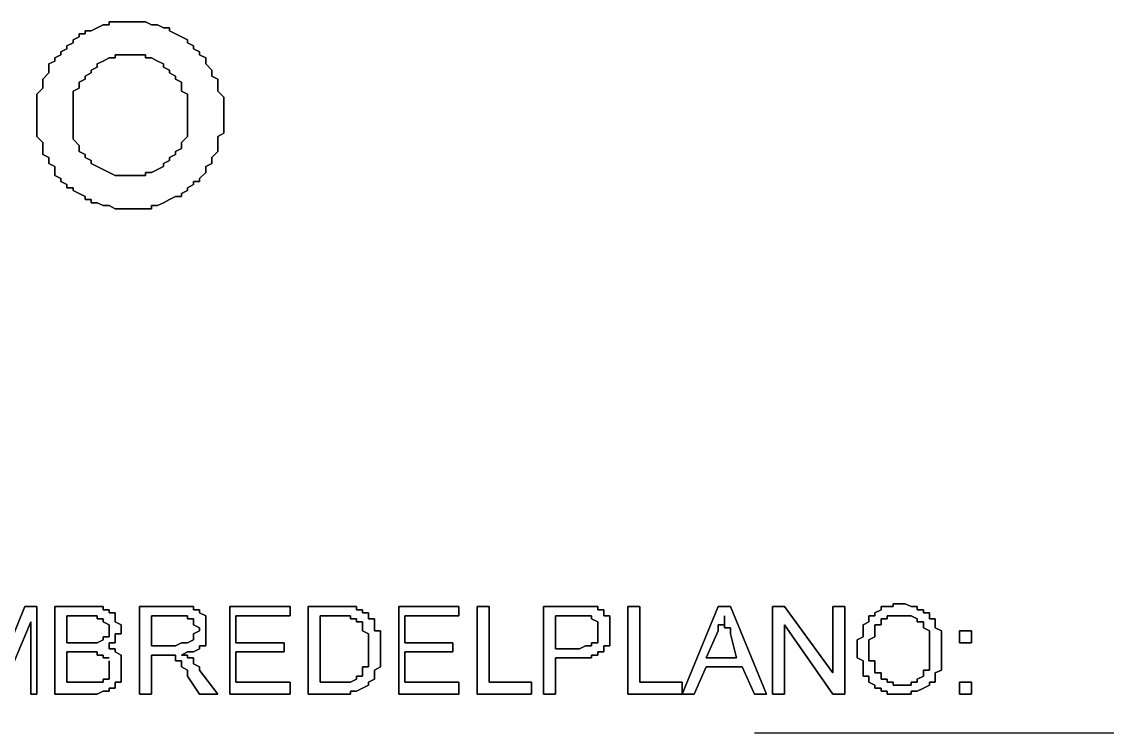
# Model space of a CAD drawing. Header units: metres. Extents: x 2.9 to 42.8, y 1.7 to 28.7.
# Drawn here: x 40.427 to 41.062, y 4.646 to 5.062 of the extents above; entities that cross this region are included whole.
import ezdxf

# ---------------------------------------------------------------- set-up
doc = ezdxf.new("R2010")
doc.units = ezdxf.units.M
doc.layers.add('AMARILLO', color=2, linetype='Continuous')
doc.layers.add('NEGRO', color=7, linetype='Continuous')

msp = doc.modelspace()

# ---------------------------------------------------------------- linework, layer by layer
at = {"layer": 'AMARILLO', "lineweight": -3}
msp.add_lwpolyline([(42.3968, 4.6461), (40.8552, 4.6461)], dxfattribs=at)
at = {"layer": 'NEGRO', "lineweight": -3}
for points in [[(40.4812, 5.0624), (40.4777, 5.0624), (40.4812, 5.0624)], [(40.4777, 5.0624), (40.4777, 5.0606), (40.4777, 5.0624)], [(40.4848, 5.0624), (40.4812, 5.0624), (40.4848, 5.0624)], [(40.4883, 5.0624), (40.4848, 5.0624), (40.4883, 5.0624)], [(40.4918, 5.0624), (40.4883, 5.0624), (40.4918, 5.0624)], [(40.4954, 5.0624), (40.4918, 5.0624), (40.4954, 5.0624)], [(40.4989, 5.0624), (40.4954, 5.0624), (40.4989, 5.0624)], [(40.5024, 5.0606), (40.4989, 5.0624), (40.5024, 5.0606)], [(40.4636, 5.0553), (40.4601, 5.0553), (40.4636, 5.0553)], [(40.4601, 5.0553), (40.4601, 5.0535), (40.4601, 5.0553)], [(40.4671, 5.0571), (40.4636, 5.0571), (40.4671, 5.0571)], [(40.4636, 5.0571), (40.4636, 5.0553), (40.4636, 5.0571)], [(40.4707, 5.0588), (40.4671, 5.0571), (40.4707, 5.0588)], [(40.4742, 5.0606), (40.4707, 5.0588), (40.4742, 5.0606)], [(40.4777, 5.0606), (40.4742, 5.0606), (40.4777, 5.0606)], [(40.5059, 5.0606), (40.5024, 5.0606), (40.5059, 5.0606)], [(40.5095, 5.0588), (40.5059, 5.0606), (40.5095, 5.0588)], [(40.513, 5.0588), (40.5095, 5.0588), (40.513, 5.0588)], [(40.513, 5.0571), (40.513, 5.0588), (40.513, 5.0571)], [(40.5165, 5.0553), (40.513, 5.0571), (40.5165, 5.0553)], [(40.5201, 5.0535), (40.5165, 5.0553), (40.5201, 5.0535)], [(40.4566, 5.05), (40.453, 5.0482), (40.4566, 5.05)], [(40.4601, 5.0535), (40.4566, 5.0518), (40.4601, 5.0535)], [(40.4566, 5.0518), (40.4566, 5.05), (40.4566, 5.0518)], [(40.5236, 5.0518), (40.5201, 5.0535), (40.5236, 5.0518)], [(40.5236, 5.05), (40.5236, 5.0518), (40.5236, 5.05)], [(40.5271, 5.0482), (40.5236, 5.05), (40.5271, 5.0482)], [(40.4495, 5.043), (40.446, 5.0412), (40.4495, 5.043)], [(40.453, 5.0465), (40.4495, 5.0447), (40.453, 5.0465)], [(40.4495, 5.0447), (40.4495, 5.043), (40.4495, 5.0447)], [(40.453, 5.0482), (40.453, 5.0465), (40.453, 5.0482)], [(40.4812, 5.0412), (40.4812, 5.043), (40.4812, 5.0412)], [(40.4812, 5.043), (40.4848, 5.043), (40.4812, 5.043)], [(40.4848, 5.043), (40.4883, 5.043), (40.4848, 5.043)], [(40.4883, 5.043), (40.4918, 5.043), (40.4883, 5.043)], [(40.4918, 5.043), (40.4954, 5.043), (40.4918, 5.043)], [(40.4954, 5.043), (40.4989, 5.043), (40.4954, 5.043)], [(40.4989, 5.043), (40.4989, 5.0412), (40.4989, 5.043)], [(40.5271, 5.0465), (40.5271, 5.0482), (40.5271, 5.0465)], [(40.5306, 5.0447), (40.5271, 5.0465), (40.5306, 5.0447)], [(40.5306, 5.043), (40.5306, 5.0447), (40.5306, 5.043)], [(40.5342, 5.0412), (40.5306, 5.043), (40.5342, 5.0412)], [(40.446, 5.0394), (40.4424, 5.0377), (40.446, 5.0394)], [(40.4424, 5.0377), (40.4424, 5.0359), (40.4424, 5.0377)], [(40.446, 5.0412), (40.446, 5.0394), (40.446, 5.0412)], [(40.4707, 5.0377), (40.4742, 5.0394), (40.4707, 5.0377)], [(40.4707, 5.0359), (40.4707, 5.0377), (40.4707, 5.0359)], [(40.4742, 5.0394), (40.4777, 5.0412), (40.4742, 5.0394)], [(40.4777, 5.0412), (40.4812, 5.0412), (40.4777, 5.0412)], [(40.4989, 5.0412), (40.5024, 5.0412), (40.4989, 5.0412)], [(40.5024, 5.0412), (40.5059, 5.0394), (40.5024, 5.0412)], [(40.5059, 5.0394), (40.5095, 5.0377), (40.5059, 5.0394)], [(40.5095, 5.0377), (40.5095, 5.0359), (40.5095, 5.0377)], [(40.5342, 5.0394), (40.5342, 5.0412), (40.5342, 5.0394)], [(40.5342, 5.0377), (40.5342, 5.0394), (40.5342, 5.0377)], [(40.5377, 5.0341), (40.5342, 5.0377), (40.5377, 5.0341)], [(40.4424, 5.0324), (40.4389, 5.0288), (40.4424, 5.0324)], [(40.4424, 5.0359), (40.4424, 5.0341), (40.4424, 5.0359)], [(40.4424, 5.0341), (40.4424, 5.0324), (40.4424, 5.0341)], [(40.4636, 5.0306), (40.4671, 5.0324), (40.4636, 5.0306)], [(40.4636, 5.0288), (40.4636, 5.0306), (40.4636, 5.0288)], [(40.4671, 5.0341), (40.4707, 5.0359), (40.4671, 5.0341)], [(40.4671, 5.0324), (40.4671, 5.0341), (40.4671, 5.0324)], [(40.5095, 5.0359), (40.513, 5.0341), (40.5095, 5.0359)], [(40.513, 5.0341), (40.513, 5.0324), (40.513, 5.0341)], [(40.513, 5.0324), (40.5165, 5.0306), (40.513, 5.0324)], [(40.5165, 5.0306), (40.5165, 5.0288), (40.5165, 5.0306)], [(40.5377, 5.0324), (40.5377, 5.0341), (40.5377, 5.0324)], [(40.5377, 5.0306), (40.5377, 5.0324), (40.5377, 5.0306)], [(40.5412, 5.0288), (40.5377, 5.0306), (40.5412, 5.0288)], [(40.4389, 5.0236), (40.4354, 5.02), (40.4389, 5.0236)], [(40.4389, 5.0288), (40.4389, 5.0271), (40.4389, 5.0288)], [(40.4389, 5.0271), (40.4389, 5.0253), (40.4389, 5.0271)], [(40.4389, 5.0253), (40.4389, 5.0236), (40.4389, 5.0253)], [(40.4566, 5.0218), (40.4601, 5.0236), (40.4566, 5.0218)], [(40.4601, 5.0271), (40.4636, 5.0288), (40.4601, 5.0271)], [(40.4601, 5.0253), (40.4601, 5.0271), (40.4601, 5.0253)], [(40.4601, 5.0236), (40.4601, 5.0253), (40.4601, 5.0236)], [(40.5165, 5.0288), (40.5201, 5.0271), (40.5165, 5.0288)], [(40.5201, 5.0271), (40.5201, 5.0236), (40.5201, 5.0271)], [(40.5201, 5.0236), (40.5201, 5.0218), (40.5201, 5.0236)], [(40.5412, 5.0253), (40.5412, 5.0288), (40.5412, 5.0253)], [(40.5412, 5.0236), (40.5412, 5.0253), (40.5412, 5.0236)], [(40.5412, 5.0218), (40.5412, 5.0236), (40.5412, 5.0218)], [(40.4354, 5.02), (40.4354, 5.0183), (40.4354, 5.02)], [(40.4354, 5.0183), (40.4354, 5.0147), (40.4354, 5.0183)], [(40.4566, 5.0183), (40.4566, 5.0218), (40.4566, 5.0183)], [(40.4566, 5.0165), (40.4566, 5.0183), (40.4566, 5.0165)], [(40.5201, 5.0218), (40.5236, 5.02), (40.5201, 5.0218)], [(40.5236, 5.02), (40.5236, 5.0183), (40.5236, 5.02)], [(40.5236, 5.0183), (40.5236, 5.0147), (40.5236, 5.0183)], [(40.5448, 5.0183), (40.5412, 5.0218), (40.5448, 5.0183)], [(40.5448, 5.0165), (40.5448, 5.0183), (40.5448, 5.0165)], [(40.4354, 5.0147), (40.4354, 5.013), (40.4354, 5.0147)], [(40.4354, 5.013), (40.4354, 5.0112), (40.4354, 5.013)], [(40.4354, 5.0112), (40.4354, 5.0077), (40.4354, 5.0112)], [(40.4566, 5.013), (40.4566, 5.0165), (40.4566, 5.013)], [(40.4566, 5.0112), (40.4566, 5.013), (40.4566, 5.0112)], [(40.4566, 5.0094), (40.4566, 5.0112), (40.4566, 5.0094)], [(40.5236, 5.0147), (40.5236, 5.013), (40.5236, 5.0147)], [(40.5236, 5.013), (40.5236, 5.0094), (40.5236, 5.013)], [(40.5448, 5.0147), (40.5448, 5.0165), (40.5448, 5.0147)], [(40.5448, 5.0112), (40.5448, 5.0147), (40.5448, 5.0112)], [(40.5448, 5.0094), (40.5448, 5.0112), (40.5448, 5.0094)], [(40.4354, 5.0077), (40.4354, 5.0042), (40.4354, 5.0077)], [(40.4354, 5.0042), (40.4354, 5.0024), (40.4354, 5.0042)], [(40.4566, 5.0077), (40.4566, 5.0094), (40.4566, 5.0077)], [(40.4566, 5.0042), (40.4566, 5.0077), (40.4566, 5.0042)], [(40.4566, 5.0024), (40.4566, 5.0042), (40.4566, 5.0024)], [(40.5236, 5.0094), (40.5236, 5.0077), (40.5236, 5.0094)], [(40.5236, 5.0077), (40.5236, 5.0042), (40.5236, 5.0077)], [(40.5236, 5.0042), (40.5236, 5.0024), (40.5236, 5.0042)], [(40.5448, 5.0077), (40.5448, 5.0094), (40.5448, 5.0077)], [(40.5448, 5.0042), (40.5448, 5.0077), (40.5448, 5.0042)], [(40.5448, 5.0024), (40.5448, 5.0042), (40.5448, 5.0024)], [(40.4354, 5.0024), (40.4354, 4.9989), (40.4354, 5.0024)], [(40.4354, 4.9989), (40.4354, 4.9971), (40.4354, 4.9989)], [(40.4566, 4.9989), (40.4566, 5.0024), (40.4566, 4.9989)], [(40.4566, 4.9971), (40.4566, 4.9989), (40.4566, 4.9971)], [(40.5236, 5.0024), (40.5236, 4.9989), (40.5236, 5.0024)], [(40.5236, 4.9989), (40.5236, 4.9971), (40.5236, 4.9989)], [(40.5448, 5.0006), (40.5448, 5.0024), (40.5448, 5.0006)], [(40.5448, 4.9971), (40.5448, 5.0006), (40.5448, 4.9971)], [(40.4354, 4.9971), (40.4354, 4.9953), (40.4354, 4.9971)], [(40.4354, 4.9953), (40.4389, 4.9918), (40.4354, 4.9953)], [(40.4389, 4.9918), (40.4389, 4.99), (40.4389, 4.9918)], [(40.4566, 4.9953), (40.4566, 4.9971), (40.4566, 4.9953)], [(40.4566, 4.9936), (40.4566, 4.9953), (40.4566, 4.9936)], [(40.4601, 4.99), (40.4566, 4.9936), (40.4601, 4.99)], [(40.5236, 4.9953), (40.5201, 4.9918), (40.5236, 4.9953)], [(40.5201, 4.9918), (40.5201, 4.99), (40.5201, 4.9918)], [(40.5236, 4.9971), (40.5236, 4.9953), (40.5236, 4.9971)], [(40.5412, 4.9953), (40.5448, 4.9971), (40.5412, 4.9953)], [(40.5412, 4.9918), (40.5412, 4.9953), (40.5412, 4.9918)], [(40.5412, 4.99), (40.5412, 4.9918), (40.5412, 4.99)], [(40.4389, 4.99), (40.4389, 4.9883), (40.4389, 4.99)], [(40.4389, 4.9883), (40.4389, 4.9847), (40.4389, 4.9883)], [(40.4601, 4.9883), (40.4601, 4.99), (40.4601, 4.9883)], [(40.4601, 4.9865), (40.4601, 4.9883), (40.4601, 4.9865)], [(40.4636, 4.9847), (40.4601, 4.9865), (40.4636, 4.9847)], [(40.5201, 4.9883), (40.5165, 4.9865), (40.5201, 4.9883)], [(40.5165, 4.9865), (40.5165, 4.9847), (40.5165, 4.9865)], [(40.5201, 4.99), (40.5201, 4.9883), (40.5201, 4.99)], [(40.5377, 4.983), (40.5412, 4.9865), (40.5377, 4.983)], [(40.5412, 4.9883), (40.5412, 4.99), (40.5412, 4.9883)], [(40.5412, 4.9865), (40.5412, 4.9883), (40.5412, 4.9865)], [(40.4389, 4.9847), (40.4424, 4.983), (40.4389, 4.9847)], [(40.4424, 4.983), (40.4424, 4.9812), (40.4424, 4.983)], [(40.4424, 4.9812), (40.4424, 4.9795), (40.4424, 4.9812)], [(40.4424, 4.9795), (40.446, 4.9777), (40.4424, 4.9795)], [(40.4636, 4.983), (40.4636, 4.9847), (40.4636, 4.983)], [(40.4671, 4.9812), (40.4636, 4.983), (40.4671, 4.9812)], [(40.4671, 4.9795), (40.4671, 4.9812), (40.4671, 4.9795)], [(40.4707, 4.9777), (40.4671, 4.9795), (40.4707, 4.9777)], [(40.513, 4.9812), (40.5095, 4.9795), (40.513, 4.9812)], [(40.5095, 4.9795), (40.5095, 4.9777), (40.5095, 4.9795)], [(40.5165, 4.9847), (40.513, 4.983), (40.5165, 4.9847)], [(40.513, 4.983), (40.513, 4.9812), (40.513, 4.983)], [(40.5342, 4.9777), (40.5377, 4.9795), (40.5342, 4.9777)], [(40.5377, 4.9812), (40.5377, 4.983), (40.5377, 4.9812)], [(40.5377, 4.9795), (40.5377, 4.9812), (40.5377, 4.9795)], [(40.446, 4.9777), (40.446, 4.9742), (40.446, 4.9777)], [(40.446, 4.9742), (40.446, 4.9724), (40.446, 4.9742)], [(40.4742, 4.9759), (40.4707, 4.9777), (40.4742, 4.9759)], [(40.4777, 4.9742), (40.4742, 4.9759), (40.4777, 4.9742)], [(40.4812, 4.9724), (40.4777, 4.9742), (40.4812, 4.9724)], [(40.5024, 4.9742), (40.4989, 4.9742), (40.5024, 4.9742)], [(40.4989, 4.9742), (40.4989, 4.9724), (40.4989, 4.9742)], [(40.5059, 4.9759), (40.5024, 4.9742), (40.5059, 4.9759)], [(40.5095, 4.9777), (40.5059, 4.9759), (40.5095, 4.9777)], [(40.5306, 4.9706), (40.5342, 4.9742), (40.5306, 4.9706)], [(40.5342, 4.9759), (40.5342, 4.9777), (40.5342, 4.9759)], [(40.5342, 4.9742), (40.5342, 4.9759), (40.5342, 4.9742)], [(40.446, 4.9724), (40.4495, 4.9706), (40.446, 4.9724)], [(40.4495, 4.9706), (40.4495, 4.9689), (40.4495, 4.9706)], [(40.4495, 4.9689), (40.453, 4.9671), (40.4495, 4.9689)], [(40.453, 4.9671), (40.453, 4.9653), (40.453, 4.9671)], [(40.4848, 4.9724), (40.4812, 4.9724), (40.4848, 4.9724)], [(40.4883, 4.9724), (40.4848, 4.9724), (40.4883, 4.9724)], [(40.4918, 4.9724), (40.4883, 4.9724), (40.4918, 4.9724)], [(40.4954, 4.9724), (40.4918, 4.9724), (40.4954, 4.9724)], [(40.4989, 4.9724), (40.4954, 4.9724), (40.4989, 4.9724)], [(40.5236, 4.9653), (40.5271, 4.9671), (40.5236, 4.9653)], [(40.5271, 4.9671), (40.5271, 4.9689), (40.5271, 4.9671)], [(40.5271, 4.9689), (40.5306, 4.9689), (40.5271, 4.9689)], [(40.5306, 4.9689), (40.5306, 4.9706), (40.5306, 4.9689)], [(40.453, 4.9653), (40.4566, 4.9653), (40.453, 4.9653)], [(40.4566, 4.9653), (40.4566, 4.9636), (40.4566, 4.9653)], [(40.4566, 4.9636), (40.4601, 4.9618), (40.4566, 4.9636)], [(40.4601, 4.9618), (40.4636, 4.9601), (40.4601, 4.9618)], [(40.4636, 4.9601), (40.4636, 4.9583), (40.4636, 4.9601)], [(40.513, 4.9583), (40.5165, 4.9601), (40.513, 4.9583)], [(40.5165, 4.9601), (40.5201, 4.9601), (40.5165, 4.9601)], [(40.5201, 4.9618), (40.5236, 4.9636), (40.5201, 4.9618)], [(40.5201, 4.9601), (40.5201, 4.9618), (40.5201, 4.9601)], [(40.5236, 4.9636), (40.5236, 4.9653), (40.5236, 4.9636)], [(40.4636, 4.9583), (40.4671, 4.9583), (40.4636, 4.9583)], [(40.4671, 4.9583), (40.4671, 4.9565), (40.4671, 4.9583)], [(40.4671, 4.9565), (40.4707, 4.9565), (40.4671, 4.9565)], [(40.4707, 4.9565), (40.4742, 4.9548), (40.4707, 4.9565)], [(40.4742, 4.9548), (40.4777, 4.9548), (40.4742, 4.9548)], [(40.4777, 4.9548), (40.4812, 4.953), (40.4777, 4.9548)], [(40.5024, 4.953), (40.5024, 4.9548), (40.5024, 4.953)], [(40.5024, 4.9548), (40.5059, 4.9548), (40.5024, 4.9548)], [(40.5059, 4.9548), (40.5095, 4.9565), (40.5059, 4.9548)], [(40.5095, 4.9565), (40.513, 4.9583), (40.5095, 4.9565)], [(40.4812, 4.953), (40.4848, 4.953), (40.4812, 4.953)], [(40.4848, 4.953), (40.4883, 4.953), (40.4848, 4.953)], [(40.4883, 4.953), (40.4918, 4.953), (40.4883, 4.953)], [(40.4918, 4.953), (40.4954, 4.953), (40.4918, 4.953)], [(40.4954, 4.953), (40.4989, 4.953), (40.4954, 4.953)], [(40.4989, 4.953), (40.5024, 4.953), (40.4989, 4.953)], [(40.4283, 4.7202), (40.4142, 4.6849), (40.4283, 4.7202)], [(40.4354, 4.7202), (40.4283, 4.7202), (40.4354, 4.7202)], [(40.4354, 4.669), (40.4354, 4.7202), (40.4354, 4.669)], [(40.4671, 4.7202), (40.446, 4.7202), (40.4671, 4.7202)], [(40.446, 4.7202), (40.446, 4.669), (40.446, 4.7202)], [(40.4707, 4.7202), (40.4671, 4.7202), (40.4707, 4.7202)], [(40.4742, 4.7202), (40.4707, 4.7202), (40.4742, 4.7202)], [(40.4742, 4.7184), (40.4742, 4.7202), (40.4742, 4.7184)], [(40.5165, 4.7202), (40.4954, 4.7202), (40.5165, 4.7202)], [(40.4954, 4.7202), (40.4954, 4.669), (40.4954, 4.7202)], [(40.5201, 4.7202), (40.5165, 4.7202), (40.5201, 4.7202)], [(40.5236, 4.7202), (40.5201, 4.7202), (40.5236, 4.7202)], [(40.5271, 4.7202), (40.5236, 4.7202), (40.5271, 4.7202)], [(40.5271, 4.7184), (40.5271, 4.7202), (40.5271, 4.7184)], [(40.5836, 4.7202), (40.5483, 4.7202), (40.5836, 4.7202)], [(40.5483, 4.7202), (40.5483, 4.669), (40.5483, 4.7202)], [(40.5836, 4.7149), (40.5836, 4.7202), (40.5836, 4.7149)], [(40.6118, 4.7202), (40.5941, 4.7202), (40.6118, 4.7202)], [(40.5941, 4.7202), (40.5941, 4.669), (40.5941, 4.7202)], [(40.6153, 4.7202), (40.6118, 4.7202), (40.6153, 4.7202)], [(40.6188, 4.7202), (40.6153, 4.7202), (40.6188, 4.7202)], [(40.6224, 4.7202), (40.6188, 4.7202), (40.6224, 4.7202)], [(40.6224, 4.7184), (40.6224, 4.7202), (40.6224, 4.7184)], [(40.6823, 4.7202), (40.6471, 4.7202), (40.6823, 4.7202)], [(40.6471, 4.7202), (40.6471, 4.669), (40.6471, 4.7202)], [(40.6823, 4.7149), (40.6823, 4.7202), (40.6823, 4.7149)], [(40.7, 4.7202), (40.6929, 4.7202), (40.7, 4.7202)], [(40.6929, 4.7202), (40.6929, 4.669), (40.6929, 4.7202)], [(40.7, 4.6761), (40.7, 4.7202), (40.7, 4.6761)], [(40.7529, 4.7202), (40.7317, 4.7202), (40.7529, 4.7202)], [(40.7317, 4.7202), (40.7317, 4.669), (40.7317, 4.7202)], [(40.7564, 4.7202), (40.7529, 4.7202), (40.7564, 4.7202)], [(40.7599, 4.7202), (40.7564, 4.7202), (40.7599, 4.7202)], [(40.7635, 4.7202), (40.7599, 4.7202), (40.7635, 4.7202)], [(40.7635, 4.7184), (40.7635, 4.7202), (40.7635, 4.7184)], [(40.7882, 4.7202), (40.7811, 4.7202), (40.7882, 4.7202)], [(40.7811, 4.7202), (40.7811, 4.669), (40.7811, 4.7202)], [(40.7882, 4.6761), (40.7882, 4.7202), (40.7882, 4.6761)], [(40.834, 4.7202), (40.8129, 4.669), (40.834, 4.7202)], [(40.8411, 4.7202), (40.834, 4.7202), (40.8411, 4.7202)], [(40.8623, 4.669), (40.8411, 4.7202), (40.8623, 4.669)], [(40.8728, 4.7202), (40.8658, 4.7202), (40.8728, 4.7202)], [(40.8658, 4.7202), (40.8658, 4.669), (40.8658, 4.7202)], [(40.9011, 4.6814), (40.8728, 4.7202), (40.9011, 4.6814)], [(40.9081, 4.7202), (40.9011, 4.7202), (40.9081, 4.7202)], [(40.9011, 4.7202), (40.9011, 4.6814), (40.9011, 4.7202)], [(40.9081, 4.669), (40.9081, 4.7202), (40.9081, 4.669)], [(40.9328, 4.7202), (40.9293, 4.7202), (40.9328, 4.7202)], [(40.9293, 4.7202), (40.9293, 4.7184), (40.9293, 4.7202)], [(40.9363, 4.7202), (40.9328, 4.7202), (40.9363, 4.7202)], [(40.9399, 4.7219), (40.9363, 4.7219), (40.9399, 4.7219)], [(40.9363, 4.7219), (40.9363, 4.7202), (40.9363, 4.7219)], [(40.9434, 4.7219), (40.9399, 4.7219), (40.9434, 4.7219)], [(40.9469, 4.7202), (40.9434, 4.7219), (40.9469, 4.7202)], [(40.9504, 4.7202), (40.9469, 4.7202), (40.9504, 4.7202)], [(40.9504, 4.7184), (40.9504, 4.7202), (40.9504, 4.7184)], [(40.453, 4.699), (40.453, 4.7149), (40.453, 4.699)], [(40.453, 4.7149), (40.4636, 4.7149), (40.453, 4.7149)], [(40.4636, 4.7149), (40.4671, 4.7149), (40.4636, 4.7149)], [(40.4671, 4.7149), (40.4707, 4.7149), (40.4671, 4.7149)], [(40.4707, 4.7149), (40.4707, 4.7131), (40.4707, 4.7149)], [(40.4707, 4.7131), (40.4742, 4.7131), (40.4707, 4.7131)], [(40.4777, 4.7184), (40.4742, 4.7184), (40.4777, 4.7184)], [(40.4742, 4.7131), (40.4742, 4.7113), (40.4742, 4.7131)], [(40.4777, 4.7166), (40.4777, 4.7184), (40.4777, 4.7166)], [(40.4812, 4.7166), (40.4777, 4.7166), (40.4812, 4.7166)], [(40.4812, 4.7149), (40.4812, 4.7166), (40.4812, 4.7149)], [(40.4812, 4.7131), (40.4812, 4.7149), (40.4812, 4.7131)], [(40.4812, 4.7113), (40.4812, 4.7131), (40.4812, 4.7113)], [(40.5024, 4.6972), (40.5024, 4.7149), (40.5024, 4.6972)], [(40.5024, 4.7149), (40.5165, 4.7149), (40.5024, 4.7149)], [(40.5165, 4.7149), (40.5201, 4.7149), (40.5165, 4.7149)], [(40.5201, 4.7149), (40.5236, 4.7149), (40.5201, 4.7149)], [(40.5236, 4.7149), (40.5236, 4.7131), (40.5236, 4.7149)], [(40.5236, 4.7131), (40.5271, 4.7131), (40.5236, 4.7131)], [(40.5306, 4.7184), (40.5271, 4.7184), (40.5306, 4.7184)], [(40.5271, 4.7131), (40.5271, 4.7113), (40.5271, 4.7131)], [(40.5306, 4.7166), (40.5306, 4.7184), (40.5306, 4.7166)], [(40.5342, 4.7149), (40.5306, 4.7166), (40.5342, 4.7149)], [(40.5342, 4.7131), (40.5342, 4.7149), (40.5342, 4.7131)], [(40.5342, 4.7113), (40.5342, 4.7131), (40.5342, 4.7113)], [(40.5518, 4.699), (40.5518, 4.7149), (40.5518, 4.699)], [(40.5518, 4.7149), (40.5836, 4.7149), (40.5518, 4.7149)], [(40.6012, 4.6761), (40.6012, 4.7149), (40.6012, 4.6761)], [(40.6012, 4.7149), (40.6118, 4.7149), (40.6012, 4.7149)], [(40.6118, 4.7149), (40.6153, 4.7149), (40.6118, 4.7149)], [(40.6153, 4.7149), (40.6188, 4.7149), (40.6153, 4.7149)], [(40.6188, 4.7149), (40.6188, 4.7131), (40.6188, 4.7149)], [(40.6188, 4.7131), (40.6224, 4.7131), (40.6188, 4.7131)], [(40.6259, 4.7184), (40.6224, 4.7184), (40.6259, 4.7184)], [(40.6224, 4.7131), (40.6224, 4.7113), (40.6224, 4.7131)], [(40.6259, 4.7166), (40.6259, 4.7184), (40.6259, 4.7166)], [(40.6294, 4.7166), (40.6259, 4.7166), (40.6294, 4.7166)], [(40.6294, 4.7149), (40.6294, 4.7166), (40.6294, 4.7149)], [(40.6294, 4.7131), (40.6294, 4.7149), (40.6294, 4.7131)], [(40.6329, 4.7131), (40.6294, 4.7131), (40.6329, 4.7131)], [(40.6329, 4.7113), (40.6329, 4.7131), (40.6329, 4.7113)], [(40.6506, 4.699), (40.6506, 4.7149), (40.6506, 4.699)], [(40.6506, 4.7149), (40.6823, 4.7149), (40.6506, 4.7149)], [(40.7388, 4.6955), (40.7388, 4.7149), (40.7388, 4.6955)], [(40.7388, 4.7149), (40.7529, 4.7149), (40.7388, 4.7149)], [(40.7529, 4.7149), (40.7564, 4.7149), (40.7529, 4.7149)], [(40.7564, 4.7149), (40.7599, 4.7149), (40.7564, 4.7149)], [(40.7599, 4.7149), (40.7599, 4.7131), (40.7599, 4.7149)], [(40.7599, 4.7131), (40.7635, 4.7113), (40.7599, 4.7131)], [(40.767, 4.7184), (40.7635, 4.7184), (40.767, 4.7184)], [(40.767, 4.7166), (40.767, 4.7184), (40.767, 4.7166)], [(40.767, 4.7149), (40.767, 4.7166), (40.767, 4.7149)], [(40.7705, 4.7149), (40.767, 4.7149), (40.7705, 4.7149)], [(40.7705, 4.7131), (40.7705, 4.7149), (40.7705, 4.7131)], [(40.7705, 4.7113), (40.7705, 4.7131), (40.7705, 4.7113)], [(40.8376, 4.7131), (40.8376, 4.7149), (40.8376, 4.7131)], [(40.8376, 4.7149), (40.8376, 4.7131), (40.8376, 4.7149)], [(40.8376, 4.7113), (40.8376, 4.7131), (40.8376, 4.7113)], [(40.8376, 4.7131), (40.8376, 4.7113), (40.8376, 4.7131)], [(40.9257, 4.7149), (40.9222, 4.7149), (40.9257, 4.7149)], [(40.9222, 4.7149), (40.9222, 4.7131), (40.9222, 4.7149)], [(40.9222, 4.7131), (40.9222, 4.7113), (40.9222, 4.7131)], [(40.9293, 4.7184), (40.9257, 4.7166), (40.9293, 4.7184)], [(40.9257, 4.7166), (40.9257, 4.7149), (40.9257, 4.7166)], [(40.9293, 4.7113), (40.9293, 4.7131), (40.9293, 4.7113)], [(40.9293, 4.7131), (40.9328, 4.7131), (40.9293, 4.7131)], [(40.9328, 4.7131), (40.9328, 4.7149), (40.9328, 4.7131)], [(40.9328, 4.7149), (40.9363, 4.7149), (40.9328, 4.7149)], [(40.9363, 4.7149), (40.9399, 4.7149), (40.9363, 4.7149)], [(40.9399, 4.7149), (40.9434, 4.7149), (40.9399, 4.7149)], [(40.9434, 4.7149), (40.9469, 4.7149), (40.9434, 4.7149)], [(40.9469, 4.7149), (40.9504, 4.7131), (40.9469, 4.7149)], [(40.954, 4.7184), (40.9504, 4.7184), (40.954, 4.7184)], [(40.9504, 4.7131), (40.9504, 4.7113), (40.9504, 4.7131)], [(40.954, 4.7166), (40.954, 4.7184), (40.954, 4.7166)], [(40.9575, 4.7166), (40.954, 4.7166), (40.9575, 4.7166)], [(40.9575, 4.7149), (40.9575, 4.7166), (40.9575, 4.7149)], [(40.9575, 4.7131), (40.9575, 4.7149), (40.9575, 4.7131)], [(40.961, 4.7131), (40.9575, 4.7131), (40.961, 4.7131)], [(40.961, 4.7113), (40.961, 4.7131), (40.961, 4.7113)], [(40.4142, 4.669), (40.4319, 4.7113), (40.4142, 4.669)], [(40.4319, 4.7113), (40.4319, 4.669), (40.4319, 4.7113)], [(40.4742, 4.7113), (40.4777, 4.7096), (40.4742, 4.7113)], [(40.4777, 4.7096), (40.4777, 4.7078), (40.4777, 4.7096)], [(40.4777, 4.7078), (40.4777, 4.7061), (40.4777, 4.7078)], [(40.4777, 4.7061), (40.4777, 4.7043), (40.4777, 4.7061)], [(40.4848, 4.7096), (40.4812, 4.7113), (40.4848, 4.7096)], [(40.4848, 4.7078), (40.4848, 4.7096), (40.4848, 4.7078)], [(40.4848, 4.7061), (40.4848, 4.7078), (40.4848, 4.7061)], [(40.4848, 4.7043), (40.4848, 4.7061), (40.4848, 4.7043)], [(40.5271, 4.7113), (40.5271, 4.7096), (40.5271, 4.7113)], [(40.5271, 4.7096), (40.5306, 4.7078), (40.5271, 4.7096)], [(40.5306, 4.7061), (40.5271, 4.7043), (40.5306, 4.7061)], [(40.5306, 4.7078), (40.5306, 4.7061), (40.5306, 4.7078)], [(40.5342, 4.7096), (40.5342, 4.7113), (40.5342, 4.7096)], [(40.5342, 4.7078), (40.5342, 4.7096), (40.5342, 4.7078)], [(40.5342, 4.7061), (40.5342, 4.7078), (40.5342, 4.7061)], [(40.5342, 4.7043), (40.5342, 4.7061), (40.5342, 4.7043)], [(40.6224, 4.7113), (40.6259, 4.7113), (40.6224, 4.7113)], [(40.6259, 4.7113), (40.6259, 4.7096), (40.6259, 4.7113)], [(40.6259, 4.7096), (40.6259, 4.7078), (40.6259, 4.7096)], [(40.6259, 4.7078), (40.6259, 4.7061), (40.6259, 4.7078)], [(40.6259, 4.7061), (40.6294, 4.7043), (40.6259, 4.7061)], [(40.6329, 4.7096), (40.6329, 4.7113), (40.6329, 4.7096)], [(40.6329, 4.7078), (40.6329, 4.7096), (40.6329, 4.7078)], [(40.6329, 4.7061), (40.6329, 4.7078), (40.6329, 4.7061)], [(40.6365, 4.7061), (40.6329, 4.7061), (40.6365, 4.7061)], [(40.6365, 4.7043), (40.6365, 4.7061), (40.6365, 4.7043)], [(40.7635, 4.7113), (40.7635, 4.7096), (40.7635, 4.7113)], [(40.7635, 4.7096), (40.7635, 4.7078), (40.7635, 4.7096)], [(40.7635, 4.7078), (40.7635, 4.7061), (40.7635, 4.7078)], [(40.7635, 4.7061), (40.7635, 4.7043), (40.7635, 4.7061)], [(40.7705, 4.7096), (40.7705, 4.7113), (40.7705, 4.7096)], [(40.7705, 4.7078), (40.7705, 4.7096), (40.7705, 4.7078)], [(40.7705, 4.7061), (40.7705, 4.7078), (40.7705, 4.7061)], [(40.7705, 4.7043), (40.7705, 4.7061), (40.7705, 4.7043)], [(40.827, 4.6902), (40.834, 4.7061), (40.827, 4.6902)], [(40.834, 4.7078), (40.834, 4.7096), (40.834, 4.7078)], [(40.834, 4.7096), (40.8376, 4.7096), (40.834, 4.7096)], [(40.834, 4.7061), (40.834, 4.7078), (40.834, 4.7061)], [(40.8376, 4.7096), (40.8376, 4.7113), (40.8376, 4.7096)], [(40.8376, 4.7113), (40.8376, 4.7096), (40.8376, 4.7113)], [(40.8376, 4.7096), (40.8376, 4.7078), (40.8376, 4.7096)], [(40.8376, 4.7078), (40.8411, 4.7078), (40.8376, 4.7078)], [(40.8411, 4.7078), (40.8411, 4.7061), (40.8411, 4.7078)], [(40.8411, 4.7061), (40.8411, 4.7043), (40.8411, 4.7061)], [(40.8728, 4.669), (40.8728, 4.7096), (40.8728, 4.669)], [(40.8728, 4.7096), (40.9011, 4.669), (40.8728, 4.7096)], [(40.9222, 4.7113), (40.9187, 4.7096), (40.9222, 4.7113)], [(40.9187, 4.7096), (40.9187, 4.7078), (40.9187, 4.7096)], [(40.9187, 4.7078), (40.9187, 4.7061), (40.9187, 4.7078)], [(40.9187, 4.7061), (40.9187, 4.7043), (40.9187, 4.7061)], [(40.9257, 4.7078), (40.9257, 4.7096), (40.9257, 4.7078)], [(40.9257, 4.7096), (40.9293, 4.7096), (40.9257, 4.7096)], [(40.9257, 4.7061), (40.9257, 4.7078), (40.9257, 4.7061)], [(40.9257, 4.7043), (40.9257, 4.7061), (40.9257, 4.7043)], [(40.9293, 4.7096), (40.9293, 4.7113), (40.9293, 4.7096)], [(40.9504, 4.7113), (40.954, 4.7113), (40.9504, 4.7113)], [(40.954, 4.7113), (40.954, 4.7096), (40.954, 4.7113)], [(40.954, 4.7096), (40.954, 4.7078), (40.954, 4.7096)], [(40.954, 4.7078), (40.9575, 4.7061), (40.954, 4.7078)], [(40.9575, 4.7061), (40.9575, 4.7043), (40.9575, 4.7061)], [(40.961, 4.7096), (40.961, 4.7113), (40.961, 4.7096)], [(40.961, 4.7078), (40.961, 4.7096), (40.961, 4.7078)], [(40.9646, 4.7061), (40.961, 4.7078), (40.9646, 4.7061)], [(40.9646, 4.7043), (40.9646, 4.7061), (40.9646, 4.7043)], [(40.9822, 4.7061), (40.9751, 4.7061), (40.9822, 4.7061)], [(40.9751, 4.7061), (40.9751, 4.699), (40.9751, 4.7061)], [(40.9822, 4.699), (40.9822, 4.7061), (40.9822, 4.699)], [(40.4742, 4.7008), (40.4707, 4.699), (40.4742, 4.7008)], [(40.4777, 4.7025), (40.4742, 4.7025), (40.4777, 4.7025)], [(40.4742, 4.7025), (40.4742, 4.7008), (40.4742, 4.7025)], [(40.4777, 4.7043), (40.4777, 4.7025), (40.4777, 4.7043)], [(40.4812, 4.7025), (40.4812, 4.7043), (40.4812, 4.7025)], [(40.4812, 4.7043), (40.4848, 4.7043), (40.4812, 4.7043)], [(40.4812, 4.7008), (40.4812, 4.7025), (40.4812, 4.7008)], [(40.4812, 4.699), (40.4812, 4.7008), (40.4812, 4.699)], [(40.5271, 4.7008), (40.5236, 4.699), (40.5271, 4.7008)], [(40.5271, 4.7043), (40.5271, 4.7025), (40.5271, 4.7043)], [(40.5271, 4.7025), (40.5271, 4.7008), (40.5271, 4.7025)], [(40.5342, 4.7025), (40.5342, 4.7043), (40.5342, 4.7025)], [(40.5342, 4.7008), (40.5342, 4.7025), (40.5342, 4.7008)], [(40.5342, 4.699), (40.5342, 4.7008), (40.5342, 4.699)], [(40.6294, 4.7043), (40.6294, 4.7025), (40.6294, 4.7043)], [(40.6294, 4.7025), (40.6294, 4.7008), (40.6294, 4.7025)], [(40.6294, 4.7008), (40.6294, 4.699), (40.6294, 4.7008)], [(40.6365, 4.7025), (40.6365, 4.7043), (40.6365, 4.7025)], [(40.6365, 4.7008), (40.6365, 4.7025), (40.6365, 4.7008)], [(40.6365, 4.699), (40.6365, 4.7008), (40.6365, 4.699)], [(40.7635, 4.7043), (40.7635, 4.7025), (40.7635, 4.7043)], [(40.7635, 4.7025), (40.7635, 4.7008), (40.7635, 4.7025)], [(40.7635, 4.7008), (40.7635, 4.699), (40.7635, 4.7008)], [(40.7705, 4.7025), (40.7705, 4.7043), (40.7705, 4.7025)], [(40.7705, 4.7008), (40.7705, 4.7025), (40.7705, 4.7008)], [(40.7705, 4.699), (40.7705, 4.7008), (40.7705, 4.699)], [(40.8411, 4.7043), (40.8446, 4.6902), (40.8411, 4.7043)], [(40.9187, 4.7025), (40.9152, 4.7008), (40.9187, 4.7025)], [(40.9152, 4.7008), (40.9152, 4.699), (40.9152, 4.7008)], [(40.9187, 4.7043), (40.9187, 4.7025), (40.9187, 4.7043)], [(40.9222, 4.7008), (40.9257, 4.7025), (40.9222, 4.7008)], [(40.9222, 4.699), (40.9222, 4.7008), (40.9222, 4.699)], [(40.9257, 4.7025), (40.9257, 4.7043), (40.9257, 4.7025)], [(40.9575, 4.7043), (40.9575, 4.7025), (40.9575, 4.7043)], [(40.9575, 4.7025), (40.9575, 4.7008), (40.9575, 4.7025)], [(40.9575, 4.7008), (40.9575, 4.699), (40.9575, 4.7008)], [(40.9646, 4.7025), (40.9646, 4.7043), (40.9646, 4.7025)], [(40.9646, 4.7008), (40.9646, 4.7025), (40.9646, 4.7008)], [(40.9646, 4.699), (40.9646, 4.7008), (40.9646, 4.699)], [(40.4636, 4.699), (40.453, 4.699), (40.4636, 4.699)], [(40.453, 4.6761), (40.453, 4.6937), (40.453, 4.6761)], [(40.453, 4.6937), (40.4671, 4.6937), (40.453, 4.6937)], [(40.4671, 4.699), (40.4636, 4.699), (40.4671, 4.699)], [(40.4707, 4.699), (40.4671, 4.699), (40.4707, 4.699)], [(40.4671, 4.6937), (40.4707, 4.6937), (40.4671, 4.6937)], [(40.4707, 4.6937), (40.4707, 4.6919), (40.4707, 4.6937)], [(40.4777, 4.6972), (40.4777, 4.699), (40.4777, 4.6972)], [(40.4777, 4.699), (40.4812, 4.699), (40.4777, 4.699)], [(40.4777, 4.6955), (40.4777, 4.6972), (40.4777, 4.6955)], [(40.4812, 4.6955), (40.4777, 4.6955), (40.4812, 4.6955)], [(40.4812, 4.6937), (40.4812, 4.6955), (40.4812, 4.6937)], [(40.4848, 4.6919), (40.4812, 4.6937), (40.4848, 4.6919)], [(40.5165, 4.6972), (40.5024, 4.6972), (40.5165, 4.6972)], [(40.5201, 4.699), (40.5165, 4.6972), (40.5201, 4.699)], [(40.5236, 4.699), (40.5201, 4.699), (40.5236, 4.699)], [(40.5201, 4.6919), (40.5236, 4.6937), (40.5201, 4.6919)], [(40.5236, 4.6937), (40.5271, 4.6937), (40.5236, 4.6937)], [(40.5271, 4.6937), (40.5306, 4.6955), (40.5271, 4.6937)], [(40.5306, 4.6955), (40.5306, 4.6972), (40.5306, 4.6955)], [(40.5306, 4.6972), (40.5342, 4.6972), (40.5306, 4.6972)], [(40.5342, 4.6972), (40.5342, 4.699), (40.5342, 4.6972)], [(40.58, 4.699), (40.5518, 4.699), (40.58, 4.699)], [(40.5518, 4.6761), (40.5518, 4.6937), (40.5518, 4.6761)], [(40.5518, 4.6937), (40.58, 4.6937), (40.5518, 4.6937)], [(40.58, 4.6937), (40.58, 4.699), (40.58, 4.6937)], [(40.6294, 4.699), (40.6294, 4.6972), (40.6294, 4.699)], [(40.6294, 4.6972), (40.6294, 4.6955), (40.6294, 4.6972)], [(40.6294, 4.6955), (40.6294, 4.6937), (40.6294, 4.6955)], [(40.6294, 4.6937), (40.6294, 4.6919), (40.6294, 4.6937)], [(40.6365, 4.6972), (40.6365, 4.699), (40.6365, 4.6972)], [(40.6365, 4.6955), (40.6365, 4.6972), (40.6365, 4.6955)], [(40.6365, 4.6937), (40.6365, 4.6955), (40.6365, 4.6937)], [(40.6365, 4.6919), (40.6365, 4.6937), (40.6365, 4.6919)], [(40.6788, 4.699), (40.6506, 4.699), (40.6788, 4.699)], [(40.6506, 4.6761), (40.6506, 4.6937), (40.6506, 4.6761)], [(40.6506, 4.6937), (40.6788, 4.6937), (40.6506, 4.6937)], [(40.6788, 4.6937), (40.6788, 4.699), (40.6788, 4.6937)], [(40.7529, 4.6955), (40.7388, 4.6955), (40.7529, 4.6955)], [(40.7564, 4.6972), (40.7529, 4.6955), (40.7564, 4.6972)], [(40.7599, 4.6972), (40.7564, 4.6972), (40.7599, 4.6972)], [(40.7635, 4.699), (40.7599, 4.699), (40.7635, 4.699)], [(40.7599, 4.699), (40.7599, 4.6972), (40.7599, 4.699)], [(40.7635, 4.6919), (40.7635, 4.6937), (40.7635, 4.6919)], [(40.7635, 4.6937), (40.767, 4.6937), (40.7635, 4.6937)], [(40.767, 4.6955), (40.767, 4.6972), (40.767, 4.6955)], [(40.767, 4.6972), (40.7705, 4.6972), (40.767, 4.6972)], [(40.767, 4.6937), (40.767, 4.6955), (40.767, 4.6937)], [(40.7705, 4.6972), (40.7705, 4.699), (40.7705, 4.6972)], [(40.9152, 4.699), (40.9152, 4.6972), (40.9152, 4.699)], [(40.9152, 4.6972), (40.9152, 4.6955), (40.9152, 4.6972)], [(40.9152, 4.6955), (40.9152, 4.6937), (40.9152, 4.6955)], [(40.9152, 4.6937), (40.9152, 4.6919), (40.9152, 4.6937)], [(40.9222, 4.6972), (40.9222, 4.699), (40.9222, 4.6972)], [(40.9222, 4.6955), (40.9222, 4.6972), (40.9222, 4.6955)], [(40.9222, 4.6937), (40.9222, 4.6955), (40.9222, 4.6937)], [(40.9222, 4.6919), (40.9222, 4.6937), (40.9222, 4.6919)], [(40.9575, 4.699), (40.9575, 4.6972), (40.9575, 4.699)], [(40.9575, 4.6972), (40.9575, 4.6955), (40.9575, 4.6972)], [(40.9575, 4.6955), (40.9575, 4.6937), (40.9575, 4.6955)], [(40.9575, 4.6937), (40.9575, 4.6919), (40.9575, 4.6937)], [(40.9646, 4.6972), (40.9646, 4.699), (40.9646, 4.6972)], [(40.9646, 4.6955), (40.9646, 4.6972), (40.9646, 4.6955)], [(40.9646, 4.6937), (40.9646, 4.6955), (40.9646, 4.6937)], [(40.9646, 4.6919), (40.9646, 4.6937), (40.9646, 4.6919)], [(40.9751, 4.699), (40.9822, 4.699), (40.9751, 4.699)], [(40.4707, 4.6919), (40.4742, 4.6919), (40.4707, 4.6919)], [(40.4742, 4.6919), (40.4742, 4.6902), (40.4742, 4.6919)], [(40.4742, 4.6902), (40.4777, 4.6902), (40.4742, 4.6902)], [(40.4777, 4.6884), (40.4777, 4.6867), (40.4777, 4.6884)], [(40.4777, 4.6867), (40.4777, 4.6849), (40.4777, 4.6867)], [(40.4848, 4.6902), (40.4848, 4.6919), (40.4848, 4.6902)], [(40.4848, 4.6884), (40.4848, 4.6902), (40.4848, 4.6884)], [(40.4848, 4.6867), (40.4848, 4.6884), (40.4848, 4.6867)], [(40.4848, 4.6849), (40.4848, 4.6867), (40.4848, 4.6849)], [(40.5024, 4.669), (40.5024, 4.6919), (40.5024, 4.669)], [(40.5024, 4.6919), (40.5095, 4.6919), (40.5024, 4.6919)], [(40.5095, 4.6919), (40.513, 4.6919), (40.5095, 4.6919)], [(40.513, 4.6919), (40.5165, 4.6919), (40.513, 4.6919)], [(40.5165, 4.6919), (40.5165, 4.6902), (40.5165, 4.6919)], [(40.5165, 4.6902), (40.5165, 4.6884), (40.5165, 4.6902)], [(40.5165, 4.6884), (40.5201, 4.6884), (40.5165, 4.6884)], [(40.5236, 4.6919), (40.5201, 4.6919), (40.5236, 4.6919)], [(40.5201, 4.6884), (40.5201, 4.6867), (40.5201, 4.6884)], [(40.5201, 4.6867), (40.5201, 4.6849), (40.5201, 4.6867)], [(40.5236, 4.6902), (40.5236, 4.6919), (40.5236, 4.6902)], [(40.5271, 4.6902), (40.5236, 4.6902), (40.5271, 4.6902)], [(40.5271, 4.6884), (40.5271, 4.6902), (40.5271, 4.6884)], [(40.5271, 4.6867), (40.5271, 4.6884), (40.5271, 4.6867)], [(40.5306, 4.6849), (40.5271, 4.6867), (40.5306, 4.6849)], [(40.6294, 4.6919), (40.6294, 4.6902), (40.6294, 4.6919)], [(40.6294, 4.6902), (40.6294, 4.6884), (40.6294, 4.6902)], [(40.6294, 4.6884), (40.6294, 4.6867), (40.6294, 4.6884)], [(40.6294, 4.6867), (40.6294, 4.6849), (40.6294, 4.6867)], [(40.6365, 4.6902), (40.6365, 4.6919), (40.6365, 4.6902)], [(40.6365, 4.6884), (40.6365, 4.6902), (40.6365, 4.6884)], [(40.6365, 4.6867), (40.6365, 4.6884), (40.6365, 4.6867)], [(40.6365, 4.6849), (40.6365, 4.6867), (40.6365, 4.6849)], [(40.7388, 4.669), (40.7388, 4.6902), (40.7388, 4.669)], [(40.7388, 4.6902), (40.7529, 4.6902), (40.7388, 4.6902)], [(40.7529, 4.6902), (40.7564, 4.6902), (40.7529, 4.6902)], [(40.7564, 4.6902), (40.7599, 4.6902), (40.7564, 4.6902)], [(40.7599, 4.6902), (40.7599, 4.6919), (40.7599, 4.6902)], [(40.7599, 4.6919), (40.7635, 4.6919), (40.7599, 4.6919)], [(40.8446, 4.6902), (40.827, 4.6902), (40.8446, 4.6902)], [(40.9152, 4.6919), (40.9152, 4.6902), (40.9152, 4.6919)], [(40.9152, 4.6902), (40.9187, 4.6884), (40.9152, 4.6902)], [(40.9187, 4.6884), (40.9187, 4.6867), (40.9187, 4.6884)], [(40.9187, 4.6867), (40.9187, 4.6849), (40.9187, 4.6867)], [(40.9222, 4.6902), (40.9222, 4.6919), (40.9222, 4.6902)], [(40.9222, 4.6884), (40.9222, 4.6902), (40.9222, 4.6884)], [(40.9257, 4.6884), (40.9222, 4.6884), (40.9257, 4.6884)], [(40.9257, 4.6867), (40.9257, 4.6884), (40.9257, 4.6867)], [(40.9257, 4.6849), (40.9257, 4.6867), (40.9257, 4.6849)], [(40.9575, 4.6919), (40.9575, 4.6902), (40.9575, 4.6919)], [(40.9575, 4.6902), (40.9575, 4.6884), (40.9575, 4.6902)], [(40.9575, 4.6884), (40.9575, 4.6867), (40.9575, 4.6884)], [(40.9575, 4.6867), (40.9575, 4.6849), (40.9575, 4.6867)], [(40.9646, 4.6902), (40.9646, 4.6919), (40.9646, 4.6902)], [(40.9646, 4.6884), (40.9646, 4.6902), (40.9646, 4.6884)], [(40.9646, 4.6867), (40.9646, 4.6884), (40.9646, 4.6867)], [(40.9646, 4.6849), (40.9646, 4.6867), (40.9646, 4.6849)], [(40.4777, 4.6849), (40.4777, 4.6831), (40.4777, 4.6849)], [(40.4777, 4.6831), (40.4777, 4.6814), (40.4777, 4.6831)], [(40.4777, 4.6814), (40.4777, 4.6796), (40.4777, 4.6814)], [(40.4848, 4.6831), (40.4848, 4.6849), (40.4848, 4.6831)], [(40.4848, 4.6814), (40.4848, 4.6831), (40.4848, 4.6814)], [(40.4848, 4.6796), (40.4848, 4.6814), (40.4848, 4.6796)], [(40.5201, 4.6849), (40.5236, 4.6831), (40.5201, 4.6849)], [(40.5236, 4.6831), (40.5236, 4.6814), (40.5236, 4.6831)], [(40.5236, 4.6814), (40.5236, 4.6796), (40.5236, 4.6814)], [(40.5306, 4.6831), (40.5306, 4.6849), (40.5306, 4.6831)], [(40.5412, 4.669), (40.5306, 4.6831), (40.5412, 4.669)], [(40.6294, 4.6849), (40.6259, 4.6849), (40.6294, 4.6849)], [(40.6259, 4.6849), (40.6259, 4.6831), (40.6259, 4.6849)], [(40.6259, 4.6831), (40.6259, 4.6814), (40.6259, 4.6831)], [(40.6259, 4.6814), (40.6259, 4.6796), (40.6259, 4.6814)], [(40.6329, 4.6831), (40.6365, 4.6849), (40.6329, 4.6831)], [(40.6329, 4.6814), (40.6329, 4.6831), (40.6329, 4.6814)], [(40.6329, 4.6796), (40.6329, 4.6814), (40.6329, 4.6796)], [(40.8199, 4.669), (40.827, 4.6849), (40.8199, 4.669)], [(40.827, 4.6849), (40.8481, 4.6849), (40.827, 4.6849)], [(40.8481, 4.6849), (40.8552, 4.669), (40.8481, 4.6849)], [(40.9187, 4.6849), (40.9187, 4.6831), (40.9187, 4.6849)], [(40.9187, 4.6831), (40.9187, 4.6814), (40.9187, 4.6831)], [(40.9187, 4.6814), (40.9187, 4.6796), (40.9187, 4.6814)], [(40.9257, 4.6831), (40.9257, 4.6849), (40.9257, 4.6831)], [(40.9257, 4.6814), (40.9257, 4.6831), (40.9257, 4.6814)], [(40.9293, 4.6814), (40.9257, 4.6814), (40.9293, 4.6814)], [(40.9293, 4.6796), (40.9293, 4.6814), (40.9293, 4.6796)], [(40.9575, 4.6831), (40.954, 4.6831), (40.9575, 4.6831)], [(40.954, 4.6831), (40.954, 4.6814), (40.954, 4.6831)], [(40.954, 4.6814), (40.954, 4.6796), (40.954, 4.6814)], [(40.9575, 4.6849), (40.9575, 4.6831), (40.9575, 4.6849)], [(40.961, 4.6814), (40.9646, 4.6831), (40.961, 4.6814)], [(40.961, 4.6796), (40.961, 4.6814), (40.961, 4.6796)], [(40.9646, 4.6831), (40.9646, 4.6849), (40.9646, 4.6831)], [(40.4671, 4.6761), (40.453, 4.6761), (40.4671, 4.6761)], [(40.4707, 4.6761), (40.4671, 4.6761), (40.4707, 4.6761)], [(40.4742, 4.6761), (40.4707, 4.6761), (40.4742, 4.6761)], [(40.4777, 4.6778), (40.4742, 4.6778), (40.4777, 4.6778)], [(40.4742, 4.6778), (40.4742, 4.6761), (40.4742, 4.6778)], [(40.4777, 4.6796), (40.4777, 4.6778), (40.4777, 4.6796)], [(40.4812, 4.6743), (40.4812, 4.6761), (40.4812, 4.6743)], [(40.4812, 4.6761), (40.4848, 4.6761), (40.4812, 4.6761)], [(40.4812, 4.6725), (40.4812, 4.6743), (40.4812, 4.6725)], [(40.4848, 4.6778), (40.4848, 4.6796), (40.4848, 4.6778)], [(40.4848, 4.6761), (40.4848, 4.6778), (40.4848, 4.6761)], [(40.5236, 4.6796), (40.5306, 4.669), (40.5236, 4.6796)], [(40.5836, 4.6761), (40.5518, 4.6761), (40.5836, 4.6761)], [(40.5836, 4.669), (40.5836, 4.6761), (40.5836, 4.669)], [(40.6118, 4.6761), (40.6012, 4.6761), (40.6118, 4.6761)], [(40.6153, 4.6761), (40.6118, 4.6761), (40.6153, 4.6761)], [(40.6188, 4.6761), (40.6153, 4.6761), (40.6188, 4.6761)], [(40.6224, 4.6778), (40.6188, 4.6761), (40.6224, 4.6778)], [(40.6259, 4.6796), (40.6224, 4.6796), (40.6259, 4.6796)], [(40.6224, 4.6796), (40.6224, 4.6778), (40.6224, 4.6796)], [(40.6259, 4.6725), (40.6294, 4.6743), (40.6259, 4.6725)], [(40.6294, 4.6761), (40.6329, 4.6778), (40.6294, 4.6761)], [(40.6294, 4.6743), (40.6294, 4.6761), (40.6294, 4.6743)], [(40.6329, 4.6778), (40.6329, 4.6796), (40.6329, 4.6778)], [(40.6823, 4.6761), (40.6506, 4.6761), (40.6823, 4.6761)], [(40.6823, 4.669), (40.6823, 4.6761), (40.6823, 4.669)], [(40.7247, 4.6761), (40.7, 4.6761), (40.7247, 4.6761)], [(40.7247, 4.669), (40.7247, 4.6761), (40.7247, 4.669)], [(40.8129, 4.6761), (40.7882, 4.6761), (40.8129, 4.6761)], [(40.8129, 4.669), (40.8129, 4.6761), (40.8129, 4.669)], [(40.9187, 4.6796), (40.9222, 4.6796), (40.9187, 4.6796)], [(40.9222, 4.6796), (40.9222, 4.6778), (40.9222, 4.6796)], [(40.9222, 4.6778), (40.9222, 4.6761), (40.9222, 4.6778)], [(40.9222, 4.6761), (40.9257, 4.6743), (40.9222, 4.6761)], [(40.9257, 4.6743), (40.9257, 4.6725), (40.9257, 4.6743)], [(40.9293, 4.6778), (40.9293, 4.6796), (40.9293, 4.6778)], [(40.9328, 4.6778), (40.9293, 4.6778), (40.9328, 4.6778)], [(40.9328, 4.6761), (40.9328, 4.6778), (40.9328, 4.6761)], [(40.9363, 4.6761), (40.9328, 4.6761), (40.9363, 4.6761)], [(40.9363, 4.6743), (40.9363, 4.6761), (40.9363, 4.6743)], [(40.9399, 4.6743), (40.9363, 4.6743), (40.9399, 4.6743)], [(40.9434, 4.6743), (40.9399, 4.6743), (40.9434, 4.6743)], [(40.9469, 4.6743), (40.9434, 4.6743), (40.9469, 4.6743)], [(40.9504, 4.6761), (40.9469, 4.6761), (40.9504, 4.6761)], [(40.9469, 4.6761), (40.9469, 4.6743), (40.9469, 4.6761)], [(40.954, 4.6796), (40.9504, 4.6778), (40.954, 4.6796)], [(40.9504, 4.6778), (40.9504, 4.6761), (40.9504, 4.6778)], [(40.954, 4.6725), (40.9575, 4.6743), (40.954, 4.6725)], [(40.9575, 4.6743), (40.9575, 4.6761), (40.9575, 4.6743)], [(40.9575, 4.6761), (40.961, 4.6761), (40.9575, 4.6761)], [(40.961, 4.6778), (40.961, 4.6796), (40.961, 4.6778)], [(40.961, 4.6761), (40.961, 4.6778), (40.961, 4.6761)], [(40.9822, 4.6761), (40.9751, 4.6761), (40.9822, 4.6761)], [(40.9751, 4.6761), (40.9751, 4.669), (40.9751, 4.6761)], [(40.9822, 4.669), (40.9822, 4.6761), (40.9822, 4.669)], [(40.4319, 4.669), (40.4354, 4.669), (40.4319, 4.669)], [(40.446, 4.669), (40.4671, 4.669), (40.446, 4.669)], [(40.4671, 4.669), (40.4707, 4.669), (40.4671, 4.669)], [(40.4707, 4.669), (40.4742, 4.6708), (40.4707, 4.669)], [(40.4742, 4.6708), (40.4777, 4.6708), (40.4742, 4.6708)], [(40.4777, 4.6708), (40.4777, 4.6725), (40.4777, 4.6708)], [(40.4777, 4.6725), (40.4812, 4.6725), (40.4777, 4.6725)], [(40.4954, 4.669), (40.5024, 4.669), (40.4954, 4.669)], [(40.5306, 4.669), (40.5412, 4.669), (40.5306, 4.669)], [(40.5483, 4.669), (40.5836, 4.669), (40.5483, 4.669)], [(40.5941, 4.669), (40.6118, 4.669), (40.5941, 4.669)], [(40.6118, 4.669), (40.6153, 4.669), (40.6118, 4.669)], [(40.6153, 4.669), (40.6188, 4.669), (40.6153, 4.669)], [(40.6188, 4.669), (40.6188, 4.6708), (40.6188, 4.669)], [(40.6188, 4.6708), (40.6224, 4.6708), (40.6188, 4.6708)], [(40.6224, 4.6708), (40.6259, 4.6725), (40.6224, 4.6708)], [(40.6471, 4.669), (40.6823, 4.669), (40.6471, 4.669)], [(40.6929, 4.669), (40.7247, 4.669), (40.6929, 4.669)], [(40.7317, 4.669), (40.7388, 4.669), (40.7317, 4.669)], [(40.7811, 4.669), (40.8129, 4.669), (40.7811, 4.669)], [(40.8129, 4.669), (40.8199, 4.669), (40.8129, 4.669)], [(40.8552, 4.669), (40.8623, 4.669), (40.8552, 4.669)], [(40.8658, 4.669), (40.8728, 4.669), (40.8658, 4.669)], [(40.9011, 4.669), (40.9081, 4.669), (40.9011, 4.669)], [(40.9257, 4.6725), (40.9293, 4.6725), (40.9257, 4.6725)], [(40.9293, 4.6725), (40.9293, 4.6708), (40.9293, 4.6725)], [(40.9293, 4.6708), (40.9328, 4.6708), (40.9293, 4.6708)], [(40.9328, 4.6708), (40.9328, 4.669), (40.9328, 4.6708)], [(40.9328, 4.669), (40.9363, 4.669), (40.9328, 4.669)], [(40.9363, 4.669), (40.9399, 4.669), (40.9363, 4.669)], [(40.9399, 4.669), (40.9434, 4.669), (40.9399, 4.669)], [(40.9434, 4.669), (40.9469, 4.669), (40.9434, 4.669)], [(40.9469, 4.669), (40.9469, 4.6708), (40.9469, 4.669)], [(40.9469, 4.6708), (40.9504, 4.6708), (40.9469, 4.6708)], [(40.9504, 4.6708), (40.954, 4.6725), (40.9504, 4.6708)], [(40.9751, 4.669), (40.9822, 4.669), (40.9751, 4.669)]]:
    msp.add_lwpolyline(points, dxfattribs=at)

doc.saveas('drawing.dxf')
